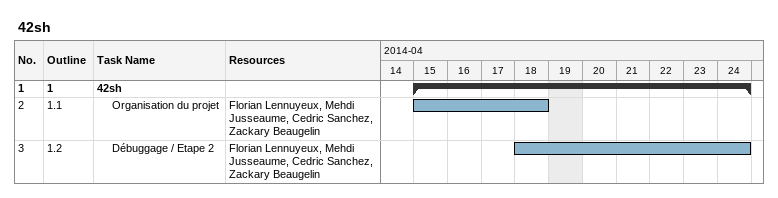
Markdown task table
42sh

| ID | WBS | Task | Start | Finish | Resources |
|---|---|---|---|---|---|
| 1 | 1 | **42sh** | 2014-04-15 | 2014-04-24 |  |
| 2 | 1.1 | Organisation du projet | 2014-04-15 | 2014-04-18 | Florian Lennuyeux, Mehdi Jusseaume, Cedric Sanchez, Zackary Beaugelin |
| 3 | 1.2 | Débuggage / Etape 2 | 2014-04-18 | 2014-04-24 | Florian Lennuyeux, Mehdi Jusseaume, Cedric Sanchez, Zackary Beaugelin |
